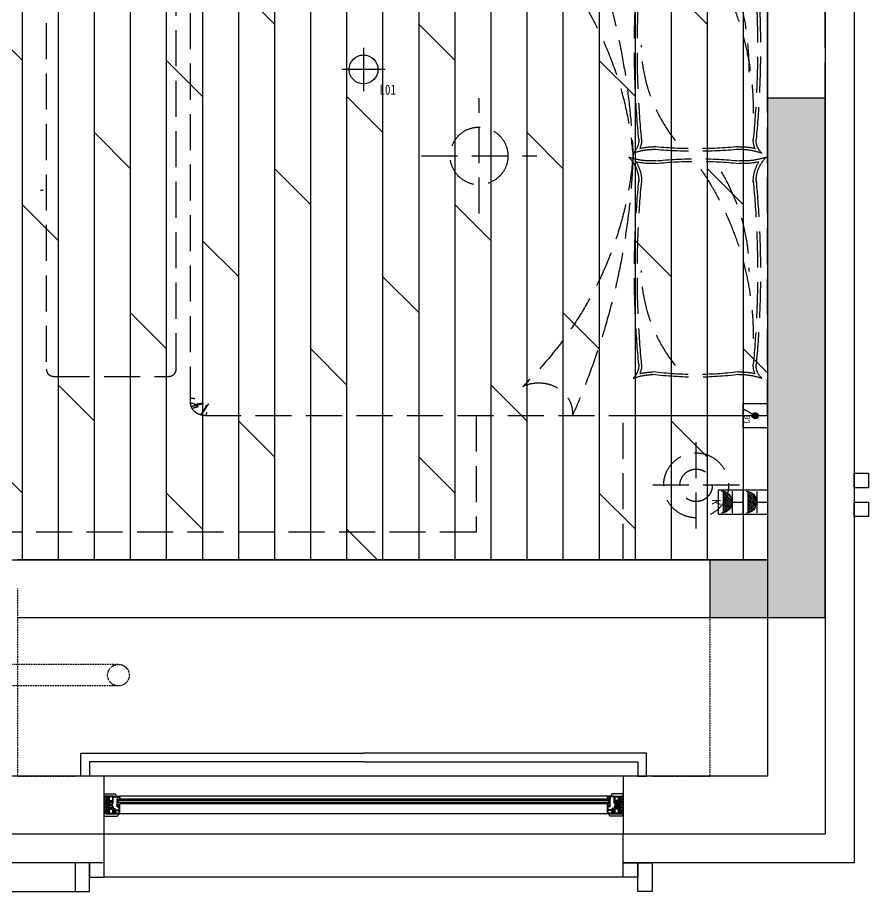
# Model space of a CAD drawing. Header units: millimetres. Extents: x -28014 to 297841, y -81741 to 47579.
# Drawn here: x 97483 to 100433, y -13381 to -10351 of the extents above; entities that cross this region are included whole.
import ezdxf
from ezdxf.enums import TextEntityAlignment as Align

# ---------------------------------------------------------------- set-up
doc = ezdxf.new("R2010")
doc.units = ezdxf.units.MM
doc.header["$MEASUREMENT"] = 0
doc.linetypes.add('__DASH', pattern=[0.35, 0.25, -0.1])
doc.linetypes.add('DASH', pattern=[0.35, 0.25, -0.1])
for name, color, linetype in [('A-楼面-下部', 23, 'Continuous'), ('AR9-剪力墙（柱）填充', 250, 'Continuous'), ('AR9-剪力墙（柱）线', 6, 'Continuous'), ('AR9-墙线', 160, 'Continuous'), ('AR9-建筑幕墙（窗）', 12, 'Continuous'), ('AR9-梁', 1, 'DASH'), ('AR9-阳台栏杆（天花隐）', 12, 'Continuous'), ('EM-强电图标', 14, 'Continuous'), ('FC-地面造型线', 136, 'Continuous'), ('FC-平面高差线', 144, 'Continuous'), ('FF-活动家具', 51, 'Continuous'), ('RC-天花灯具', 2, 'Continuous'), ('RC-天花轮廓线', 30, 'Continuous'), ('装饰', 152, 'Continuous')]:
    doc.layers.add(name, color=color, linetype=linetype)
doc.styles.add('HZ', font='bzxw.shx', dxfattribs={"width": 0.9, "bigfont": 'bzhz.shx'})
doc.styles.add('宋体', font='', dxfattribs={"width": 0.8})
doc.styles.get('宋体').set_extended_font_data('SimSun')

# ---------------------------------------------------------------- blocks, each defined once
blk = doc.blocks.new('jj54')
at = {"layer": 'FF-活动家具', "linetype": '__DASH', "ltscale": 500}
for p, q in [((-247.6, -108.2), (-247.6, -408.2)), ((-97.6, -258.2), (-397.6, -258.2)), ((-1950, -500), (0, -500)), ((0, -2300), (0, -500)), ((-2000, -2255), (-2000, -545)), ((-1991.5, -541.6), (-1999.9, -541.7)), ((-1999.9, -541.7), (-1998.3, -541.7)), ((-1989.9, -541.5), (-1991.5, -541.6)), ((-1986.9, -540.8), (-1989.9, -541.5)), ((-1983.6, -537.6), (-1986.9, -540.8)), ((-1980.9, -537.6), (-1983.6, -537.6)), ((-1975.2, -540.2), (-1980.9, -537.6)), ((-1971, -539.7), (-1975.2, -540.2)), ((-1969.9, -540.9), (-1971, -539.7)), ((-1965.9, -541.5), (-1969.9, -540.9)), ((-1957.5, -542.5), (-1965.9, -541.5)), ((-1955.9, -541.6), (-1957.5, -542.5)), ((-1957.5, -542.5), (-1957.5, -542.5)), ((-1956.5, -539.7), (-1955.9, -541.6)), ((-2075, -564.1), (-2475, -564.1)), ((-2500, -589.1), (-2500, -2139.1)), ((-2050, -2139.1), (-2050, -589.1)), ((-2520, -1518.4), (-2510.4, -1518.4)), ((-2475, -2164.1), (-2075, -2164.1)), ((-1991.5, -2258.4), (-1999.9, -2258.3)), ((-1999.9, -2258.3), (-1998.3, -2258.3)), ((-1989.9, -2258.5), (-1991.5, -2258.4)), ((-1986.9, -2259.2), (-1989.9, -2258.5)), ((-1983.6, -2262.4), (-1986.9, -2259.2)), ((-1980.9, -2262.4), (-1983.6, -2262.4)), ((-1975.2, -2259.8), (-1980.9, -2262.4)), ((-1971, -2260.3), (-1975.2, -2259.8)), ((-1969.9, -2259.1), (-1971, -2260.3)), ((-1965.9, -2258.5), (-1969.9, -2259.1)), ((-1957.5, -2257.5), (-1965.9, -2258.5)), ((-1955.9, -2258.4), (-1957.5, -2257.5)), ((-1957.5, -2257.5), (-1957.5, -2257.5)), ((-1956.5, -2260.3), (-1955.9, -2258.4)), ((-1950, -2300), (0, -2300)), ((-247.6, -2691.8), (-247.6, -2391.8)), ((-97.6, -2541.8), (-397.6, -2541.8))]:
    blk.add_line(p, q, dxfattribs=at)
for points in [[(0, 0), (-500, 0), (-500, -500), (0, -500)], [(0, -2800), (-500, -2800), (-500, -2300), (0, -2300)]]:
    blk.add_lwpolyline(points, close=True, dxfattribs=at)
for points in [[(-1010.4, -2300), (-1010.4, -2703.8), (-2810.4, -2703.8), (-2810.4, -96.2), (-1010.4, -96.2), (-1010.4, -500)], [(-1961, -504.9), (-1960.4, -505.7), (-1959.8, -506.4), (-1959.3, -507.1), (-1958.8, -507.7), (-1958.4, -508.3), (-1958, -508.8), (-1957.7, -509.3), (-1957.5, -509.7), (-1957.3, -510.1), (-1957.1, -510.5), (-1956.9, -510.9), (-1956.7, -511.3), (-1956.5, -511.6), (-1956.2, -512), (-1956, -512.4), (-1955.7, -512.7), (-1955.5, -513.1), (-1955.2, -513.4), (-1955, -513.8), (-1954.7, -514.2), (-1954.4, -514.6), (-1954.2, -515), (-1953.9, -515.4), (-1953.6, -515.8), (-1953.3, -516.2), (-1953, -516.7), (-1952.6, -517.2), (-1952.2, -517.8), (-1951.8, -518.4), (-1951.4, -519), (-1951, -519.7), (-1950.5, -520.4), (-1950.1, -521.1), (-1949.6, -521.8), (-1949.2, -522.4), (-1948.8, -523.1), (-1948.4, -523.6), (-1948, -524.2), (-1947.6, -524.7), (-1947.2, -525.2), (-1946.8, -525.7), (-1946.5, -526.2), (-1946.1, -526.7), (-1945.8, -527.2), (-1945.5, -527.6), (-1945.2, -528.1), (-1944.9, -528.6), (-1944.6, -529), (-1944.3, -529.5), (-1944, -530), (-1943.7, -530.5), (-1943.4, -531), (-1943.1, -531.5), (-1942.8, -532.1), (-1942.5, -532.6), (-1942.2, -533.2), (-1941.9, -533.7), (-1941.6, -534.3), (-1941.3, -534.8), (-1940.9, -535.3), (-1940.5, -535.7), (-1940.2, -536.1), (-1939.8, -536.5), (-1939.4, -536.9), (-1939, -537.2), (-1938.6, -537.6), (-1938.4, -537.9), (-1938.2, -538.2), (-1938, -538.5), (-1938, -538.9), (-1937.9, -539.2), (-1938, -539.4), (-1938.1, -539.7), (-1938.2, -539.8), (-1938.4, -539.8), (-1938.5, -539.7), (-1938.8, -539.4), (-1939, -539.1), (-1939.3, -538.6), (-1939.7, -538), (-1940, -537.4), (-1940.5, -536.9), (-1941, -536.3), (-1941.6, -535.9), (-1942.3, -535.5), (-1943, -535.1), (-1943.8, -534.8), (-1944.7, -534.6), (-1945.5, -534.3), (-1946.3, -534), (-1946.9, -533.6), (-1947.4, -533.1), (-1947.8, -532.6), (-1948.1, -532), (-1948.3, -531.3), (-1948.4, -530.5), (-1948.4, -529.7), (-1948.6, -529), (-1948.8, -528.2), (-1949.1, -527.4), (-1949.5, -526.7), (-1950, -526), (-1950.5, -525.2), (-1951.1, -524.5), (-1951.8, -523.8), (-1952.3, -523.1), (-1952.8, -522.3), (-1953.2, -521.5), (-1953.6, -520.6), (-1953.9, -519.7), (-1954.1, -518.8), (-1954.3, -517.9), (-1954.4, -517), (-1954.5, -516.2), (-1954.7, -515.4), (-1954.9, -514.7), (-1955.1, -514.1), (-1955.3, -513.6), (-1955.5, -513.1), (-1955.7, -512.7), (-1956, -512.4), (-1956.3, -512), (-1956.5, -511.7), (-1956.8, -511.4), (-1957.2, -511.1), (-1957.5, -510.8), (-1957.8, -510.5), (-1958.2, -510.2), (-1958.6, -510), (-1958.9, -509.7), (-1959.2, -509.4), (-1959.6, -509.1), (-1959.9, -508.8), (-1960.2, -508.5), (-1960.5, -508.2), (-1960.7, -507.9), (-1961, -507.6), (-1961.4, -507.3), (-1961.7, -506.9), (-1962.1, -506.6), (-1962.6, -506.2), (-1963.1, -505.8), (-1963.6, -505.4), (-1964.2, -504.9)], [(-1947, -500), (-1946.3, -500.7), (-1945.8, -501.4), (-1945.3, -502), (-1945, -502.6), (-1944.7, -503.1), (-1944.5, -503.6), (-1944.4, -503.9), (-1944.3, -504.3), (-1944.3, -504.6), (-1944.3, -504.9), (-1944.3, -505.2), (-1944.3, -505.5), (-1944.3, -505.9), (-1944.3, -506.2), (-1944.3, -506.6), (-1944.3, -507), (-1944.3, -507.3), (-1944.3, -507.7), (-1944.2, -508.1), (-1944.1, -508.4), (-1944, -508.7), (-1943.9, -509.1), (-1943.7, -509.4), (-1943.6, -509.7), (-1943.4, -509.9), (-1943.2, -510.2), (-1943.1, -510.4), (-1943, -510.6), (-1942.9, -510.7), (-1942.9, -510.8), (-1942.8, -510.8), (-1942.8, -510.9)], [(-1956.5, -539.7), (-1960.7, -539), (-1964.4, -538.4), (-1967.5, -537.8), (-1970.2, -537.3), (-1972.4, -536.8), (-1974.1, -536.4), (-1975.3, -536), (-1976, -535.6), (-1976.4, -535.4), (-1976.8, -535.1), (-1977.3, -534.9), (-1977.8, -534.7), (-1978.2, -534.5), (-1978.7, -534.4), (-1979.2, -534.3), (-1979.7, -534.2), (-1980.2, -534.2), (-1980.7, -534.1), (-1981.2, -534.1), (-1981.8, -534), (-1982.4, -533.9), (-1983, -533.9), (-1983.6, -533.8), (-1984.2, -533.7), (-1985, -533.6), (-1986, -533.4), (-1987.3, -533.3), (-1988.9, -533), (-1990.7, -532.7), (-1992.8, -532.4), (-1995.1, -532), (-1997.7, -531.6)], [(-1994.8, -525), (-1993.2, -525.7), (-1991.7, -526.2), (-1990.4, -526.8), (-1989.1, -527.2), (-1987.9, -527.6), (-1986.8, -527.9), (-1985.8, -528.1), (-1984.9, -528.3), (-1984.1, -528.4), (-1983.3, -528.5), (-1982.6, -528.7), (-1981.9, -528.8), (-1981.2, -529), (-1980.6, -529.1), (-1980, -529.3), (-1979.5, -529.5), (-1978.9, -529.6), (-1978.3, -529.9), (-1977.5, -530.1), (-1976.7, -530.4), (-1975.8, -530.7), (-1974.8, -531), (-1973.7, -531.4), (-1972.5, -531.8)], [(-1985.3, -557.9), (-1986.5, -558.2), (-1987.6, -558.4), (-1988.6, -558.7), (-1989.6, -558.9), (-1990.5, -559), (-1991.3, -559.1), (-1992, -559.2), (-1992.6, -559.2), (-1993.3, -559.2), (-1994, -559.2), (-1994.8, -559.2), (-1995.7, -559.2), (-1996.7, -559.2), (-1997.7, -559.2), (-1998.8, -559.2), (-2000, -559.2)], [(-1000, -1600), (-1000, -1200)], [(-1200, -1400), (-800, -1400)], [(-1985.3, -2242.1), (-1986.5, -2241.8), (-1987.6, -2241.6), (-1988.6, -2241.3), (-1989.6, -2241.1), (-1990.5, -2241), (-1991.3, -2240.9), (-1992, -2240.8), (-1992.6, -2240.8), (-1993.3, -2240.8), (-1994, -2240.8), (-1994.8, -2240.8), (-1995.7, -2240.8), (-1996.7, -2240.8), (-1997.7, -2240.8), (-1998.8, -2240.8), (-2000, -2240.8)], [(-1956.5, -2260.3), (-1960.7, -2261), (-1964.4, -2261.6), (-1967.5, -2262.2), (-1970.2, -2262.7), (-1972.4, -2263.2), (-1974.1, -2263.6), (-1975.3, -2264), (-1976, -2264.4), (-1976.4, -2264.6), (-1976.8, -2264.9), (-1977.3, -2265.1), (-1977.8, -2265.3), (-1978.2, -2265.5), (-1978.7, -2265.6), (-1979.2, -2265.7), (-1979.7, -2265.8), (-1980.2, -2265.8), (-1980.7, -2265.9), (-1981.2, -2265.9), (-1981.8, -2266), (-1982.4, -2266.1), (-1983, -2266.1), (-1983.6, -2266.2), (-1984.2, -2266.3), (-1985, -2266.4), (-1986, -2266.6), (-1987.3, -2266.7), (-1988.9, -2267), (-1990.7, -2267.3), (-1992.8, -2267.6), (-1995.1, -2268), (-1997.7, -2268.4)], [(-1994.8, -2275), (-1993.2, -2274.3), (-1991.7, -2273.8), (-1990.4, -2273.2), (-1989.1, -2272.8), (-1987.9, -2272.4), (-1986.8, -2272.1), (-1985.8, -2271.9), (-1984.9, -2271.7), (-1984.1, -2271.6), (-1983.3, -2271.5), (-1982.6, -2271.3), (-1981.9, -2271.2), (-1981.2, -2271), (-1980.6, -2270.9), (-1980, -2270.7), (-1979.5, -2270.5), (-1978.9, -2270.4), (-1978.3, -2270.1), (-1977.5, -2269.9), (-1976.7, -2269.6), (-1975.8, -2269.3), (-1974.8, -2269), (-1973.7, -2268.6), (-1972.5, -2268.2)], [(-1961, -2295.1), (-1960.4, -2294.3), (-1959.8, -2293.6), (-1959.3, -2292.9), (-1958.8, -2292.3), (-1958.4, -2291.7), (-1958, -2291.2), (-1957.7, -2290.7), (-1957.5, -2290.3), (-1957.3, -2289.9), (-1957.1, -2289.5), (-1956.9, -2289.1), (-1956.7, -2288.7), (-1956.5, -2288.4), (-1956.2, -2288), (-1956, -2287.6), (-1955.7, -2287.3), (-1955.5, -2286.9), (-1955.2, -2286.6), (-1955, -2286.2), (-1954.7, -2285.8), (-1954.4, -2285.4), (-1954.2, -2285), (-1953.9, -2284.6), (-1953.6, -2284.2), (-1953.3, -2283.8), (-1953, -2283.3), (-1952.6, -2282.8), (-1952.2, -2282.2), (-1951.8, -2281.6), (-1951.4, -2281), (-1951, -2280.3), (-1950.5, -2279.6), (-1950.1, -2278.9), (-1949.6, -2278.2), (-1949.2, -2277.6), (-1948.8, -2276.9), (-1948.4, -2276.4), (-1948, -2275.8), (-1947.6, -2275.3), (-1947.2, -2274.8), (-1946.8, -2274.3), (-1946.5, -2273.8), (-1946.1, -2273.3), (-1945.8, -2272.8), (-1945.5, -2272.4), (-1945.2, -2271.9), (-1944.9, -2271.4), (-1944.6, -2271), (-1944.3, -2270.5), (-1944, -2270), (-1943.7, -2269.5), (-1943.4, -2269), (-1943.1, -2268.5), (-1942.8, -2267.9), (-1942.5, -2267.4), (-1942.2, -2266.8), (-1941.9, -2266.3), (-1941.6, -2265.7), (-1941.3, -2265.2), (-1940.9, -2264.7), (-1940.5, -2264.3), (-1940.2, -2263.9), (-1939.8, -2263.5), (-1939.4, -2263.1), (-1939, -2262.8), (-1938.6, -2262.4), (-1938.4, -2262.1), (-1938.2, -2261.8), (-1938, -2261.5), (-1938, -2261.1), (-1937.9, -2260.8), (-1938, -2260.6), (-1938.1, -2260.3), (-1938.2, -2260.2), (-1938.4, -2260.2), (-1938.5, -2260.3), (-1938.8, -2260.6), (-1939, -2260.9), (-1939.3, -2261.4), (-1939.7, -2262), (-1940, -2262.6), (-1940.5, -2263.1), (-1941, -2263.7), (-1941.6, -2264.1), (-1942.3, -2264.5), (-1943, -2264.9), (-1943.8, -2265.2), (-1944.7, -2265.4), (-1945.5, -2265.7), (-1946.3, -2266), (-1946.9, -2266.4), (-1947.4, -2266.9), (-1947.8, -2267.4), (-1948.1, -2268), (-1948.3, -2268.7), (-1948.4, -2269.5), (-1948.4, -2270.3), (-1948.6, -2271), (-1948.8, -2271.8), (-1949.1, -2272.6), (-1949.5, -2273.3), (-1950, -2274), (-1950.5, -2274.8), (-1951.1, -2275.5), (-1951.8, -2276.2), (-1952.3, -2276.9), (-1952.8, -2277.7), (-1953.2, -2278.5), (-1953.6, -2279.4), (-1953.9, -2280.3), (-1954.1, -2281.2), (-1954.3, -2282.1), (-1954.4, -2283), (-1954.5, -2283.8), (-1954.7, -2284.6), (-1954.9, -2285.3), (-1955.1, -2285.9), (-1955.3, -2286.4), (-1955.5, -2286.9), (-1955.7, -2287.3), (-1956, -2287.6), (-1956.3, -2288), (-1956.5, -2288.3), (-1956.8, -2288.6), (-1957.2, -2288.9), (-1957.5, -2289.2), (-1957.8, -2289.5), (-1958.2, -2289.8), (-1958.6, -2290), (-1958.9, -2290.3), (-1959.2, -2290.6), (-1959.6, -2290.9), (-1959.9, -2291.2), (-1960.2, -2291.5), (-1960.5, -2291.8), (-1960.7, -2292.1), (-1961, -2292.4), (-1961.4, -2292.7), (-1961.7, -2293.1), (-1962.1, -2293.4), (-1962.6, -2293.8), (-1963.1, -2294.2), (-1963.6, -2294.6), (-1964.2, -2295.1)], [(-1947, -2300), (-1946.3, -2299.3), (-1945.8, -2298.6), (-1945.3, -2298), (-1945, -2297.4), (-1944.7, -2296.9), (-1944.5, -2296.4), (-1944.4, -2296.1), (-1944.3, -2295.7), (-1944.3, -2295.4), (-1944.3, -2295.1), (-1944.3, -2294.8), (-1944.3, -2294.5), (-1944.3, -2294.1), (-1944.3, -2293.8), (-1944.3, -2293.4), (-1944.3, -2293), (-1944.3, -2292.7), (-1944.3, -2292.3), (-1944.2, -2291.9), (-1944.1, -2291.6), (-1944, -2291.3), (-1943.9, -2290.9), (-1943.7, -2290.6), (-1943.6, -2290.3), (-1943.4, -2290.1), (-1943.2, -2289.8), (-1943.1, -2289.6), (-1943, -2289.4), (-1942.9, -2289.3), (-1942.9, -2289.2), (-1942.8, -2289.2), (-1942.8, -2289.1)]]:
    blk.add_lwpolyline(points, dxfattribs=at)
for centre, radius in [((-247.6, -258.2), 112.5), ((-247.6, -258.2), 56.2), ((-1000, -1400), 100), ((-247.6, -2541.8), 112.5), ((-247.6, -2541.8), 56.2)]:
    blk.add_circle(centre, radius, dxfattribs=at)
for centre, start, end in [((-2475, -589.1), 90, 180), ((-2075, -589.1), 0, 90), ((-2475, -2139.1), 180, 270), ((-2075, -2139.1), 270, 0)]:
    blk.add_arc(centre, 25, start, end, dxfattribs=at)
at = {"layer": 'FF-活动家具', "linetype": '__DASH', "ltscale": 500, "extrusion": (0, 0, -1)}
for centre, major_axis, start_param, end_param in [((-1950, -545), (-50, 0), 0, 1.570796), ((-790.6, -509.4), (-114.7, 0), 3.05043, 5.534538), ((-3407.1, -1486), (2942.3, 0), -0.381534, -0.027787), ((-1918.4, -1492.5), (-1455.4, 0), 2.37052, 3.074593), ((-402.2, -434.2), (-225.2, 0), 4.65173, 5.06992), ((-583.8, -706.2), (-137.5, 0), 2.415817, 3.168692), ((-243, -1654.4), (-1140.4, 0), 1.442829, 1.698764), ((-243, -1654.4), (-1130.4, 0), 1.442829, 1.698764), ((-83.8, -434.2), (225.2, 0), 1.213266, 1.631455), ((97.9, -706.2), (137.5, 0), 3.114493, 3.867368), ((-402.2, -434.2), (235.1, 0), 1.510137, 1.801706), ((-583.8, -706.2), (-147.4, 0), 2.620589, 3.168692), ((-1297.4, -1248.8), (1247.9, 0), -0.546369, 0.002609), ((-83.8, -434.2), (-235.1, 0), 4.48148, 4.773048), ((97.9, -706.2), (-147.4, 0), -0.0271, 0.521004), ((-1324, -1107.8), (-1259.4, 0), 2.749189, 3.143145), ((3688.1, -1024.5), (4149.5, 0), 3.056379, 3.226949), ((3688.1, -1024.5), (-4139.5, 0), -0.085213, 0.085356), ((-4174.1, -1024.5), (4139.5, 0), -0.085356, 0.085213), ((-4174.1, -1024.5), (4149.5, 0), -0.085356, 0.085213), ((193.8, -1016.2), (630.3, 0), 2.52133, 3.141593), ((-522.1, -1344.5), (75.8, 0), -0.031437, 0.73549), ((-522.1, -1344.5), (-85.7, 0), 3.110155, 3.533047), ((36.1, -1344.5), (85.7, 0), 2.750138, 3.17303), ((36.1, -1344.5), (-75.8, 0), -0.73549, 0.031437), ((-3407.1, -1314), (2942.3, 0), 0.027787, 0.381534), ((-392.3, -1549.4), (-191.6, 0), 1.176313, 1.542737), ((-392.3, -1549.4), (201.5, 0), 4.458416, 4.68433), ((-248.4, -63.7), (1466.9, 0), 1.468847, 1.672745), ((-248.4, -63.7), (-1456.9, 0), 4.61044, 4.814338), ((-93.7, -1549.4), (201.5, 0), 4.68433, 4.966362), ((-93.7, -1549.4), (-191.6, 0), 1.542737, 1.96528), ((-1930.5, -1306.8), (1467.5, 0), 0.066959, 0.741402), ((-402.2, -1214.8), (-225.2, 0), 4.65173, 5.06992), ((-583.8, -1486.8), (-137.5, 0), 2.415817, 3.168692), ((-402.2, -1214.8), (235.1, 0), 1.510137, 1.801706), ((-583.8, -1486.8), (147.4, 0), -0.521004, 0.0271), ((-243, -2553.6), (-1271.2, 0), 1.456058, 1.685535), ((-243, -2553.6), (1261.2, 0), 4.597651, 4.827127), ((-83.8, -1214.8), (-235.1, 0), 4.48148, 4.773048), ((-83.8, -1214.8), (225.2, 0), 1.213266, 1.631455), ((97.9, -1486.8), (-147.4, 0), -0.0271, 0.521004), ((97.9, -1486.8), (137.5, 0), 3.114493, 3.867368), ((-1297.4, -2029.5), (1247.9, 0), -0.546369, 0.002609), ((-878.9, -1799.8), (814.4, 0), -0.489742, 0.000614), ((3688.1, -1805.2), (4149.5, 0), 3.056379, 3.226949), ((3688.1, -1805.2), (4139.5, 0), 3.056379, 3.226949), ((-4174.1, -1805.2), (4139.5, 0), -0.085356, 0.085213), ((-4174.1, -1805.2), (4149.5, 0), -0.085356, 0.085213), ((193.8, -1796.9), (-630.3, 0), -0.620262, 0), ((-522.1, -2125.2), (75.8, 0), -0.031437, 0.73549), ((-522.1, -2125.2), (85.7, 0), -0.031437, 0.391455), ((-392.3, -2330.1), (201.5, 0), 4.458416, 4.68433), ((-248.4, -1183.3), (1082.9, 0), 1.433769, 1.707824), ((-93.7, -2330.1), (-201.5, 0), 1.542737, 1.824769), ((36.1, -2125.2), (85.7, 0), 2.750138, 3.17303), ((36.1, -2125.2), (-75.8, 0), -0.73549, 0.031437), ((-793.2, -2292), (117.2, 0), 4.225297, 6.358902), ((-392.3, -2330.1), (191.6, 0), 4.317905, 4.68433), ((-248.4, -1183.3), (-1092.9, 0), 4.575362, 4.849416), ((-93.7, -2330.1), (191.6, 0), 4.68433, 5.106873), ((-1950, -2255), (-50, 0), 4.712389, 6.283185)]:
    blk.add_ellipse(centre, major_axis=major_axis, ratio=0.9, start_param=start_param, end_param=end_param, dxfattribs=at)
blk = doc.blocks.new('*U165')
at = {"layer": 'AR9-建筑幕墙（窗）'}
h = blk.add_hatch(dxfattribs=at)
h.set_pattern_fill('HONEY', color=250, scale=2.333308)
h.set_pattern_definition([(2e-09, (-50793.7736, 158863.649), (5.55618969, 3.20786685), [3.70412646, -7.40825292]), (120, (-50793.7736, 158863.649), (-5.55618903, 3.207867997), [3.70412646, -7.40825292]), (60, (-50793.7736, 158863.649), (6.64e-07, 6.415734844), [-7.40825292, 3.70412646])])
h.paths.add_polyline_path([(-28.1, 330.1), (33.1, 330.1), (33.1, 345.7), (-28.1, 345.7)])
h = blk.add_hatch(dxfattribs=at)
h.set_pattern_fill('HONEY', color=250, scale=2.333308)
h.set_pattern_definition([(2e-09, (-50793.7736, 157409.3308), (5.55618969, 3.20786685), [3.70412646, -7.40825292]), (120, (-50793.7736, 157409.3308), (-5.55618903, 3.207867997), [3.70412646, -7.40825292]), (60, (-50793.7736, 157409.3308), (6.64e-07, 6.415734844), [-7.40825292, 3.70412646])])
h.paths.add_polyline_path([(-28.1, -1438.8), (33.1, -1438.8), (33.1, -1454.3), (-28.1, -1454.3)])
for p, q in [((-35.8, 345.7), (-35.8, 306.8)), ((40.8, 345.7), (-35.8, 345.7)), ((-28.1, 330.1), (-28.1, 345.7)), ((-28.1, 330.1), (-28.1, 345.7)), ((-28.1, 325.4), (-28.1, 345.7)), ((33.1, 301.2), (33.1, 345.7)), ((33.1, 301.2), (33.1, 345.7)), ((33.1, 296.5), (33.1, 345.7)), ((33.1, 337.9), (33.1, 290.5)), ((40.8, 345.7), (40.8, 298.9)), ((-28.1, 313.8), (-28.1, 330.1)), ((-28.1, 313.8), (-28.1, 300.6)), ((-28.1, 300.6), (-28.1, 290.5)), ((-28.1, -1399.1), (-28.1, 290.5)), ((-21.8, 290.5), (-28.1, 290.5)), ((-21.8, 290.5), (-17.9, 290.5)), ((-17.9, -1399.1), (-17.9, 290.5)), ((-1.6, -1399.1), (-1.6, 290.5)), ((2.3, 290.5), (-1.6, 290.5)), ((33.1, 290.5), (2.3, 290.5)), ((33.1, -1399.1), (33.1, 290.5)), ((-35.8, -1454.3), (-35.8, -1415.4)), ((-21.8, -1399.1), (-28.1, -1399.1)), ((-28.1, -1409.2), (-28.1, -1399.1)), ((-28.1, -1422.4), (-28.1, -1409.2)), ((-28.1, -1422.4), (-28.1, -1438.8)), ((-21.8, -1399.1), (-17.9, -1399.1)), ((2.3, -1399.1), (-1.6, -1399.1)), ((33.1, -1399.1), (2.3, -1399.1)), ((33.1, -1446.5), (33.1, -1399.1)), ((33.1, -1405.1), (33.1, -1454.3)), ((33.1, -1409.9), (33.1, -1454.3)), ((33.1, -1409.9), (33.1, -1454.3)), ((40.8, -1454.3), (40.8, -1407.5)), ((40.8, -1454.3), (-35.8, -1454.3)), ((-28.1, -1434), (-28.1, -1454.3)), ((-28.1, -1438.8), (-28.1, -1454.3)), ((-28.1, -1438.8), (-28.1, -1454.3))]:
    blk.add_line(p, q, dxfattribs=at)
at = {"layer": 'AR9-建筑幕墙（窗）', "color": 8}
for p, q in [((-12.5, 330.1), (-12.5, 337.9)), ((-12.5, 337.9), (-5.5, 337.9)), ((-10.2, 330.1), (-10.2, 335.6)), ((-5.5, 335.6), (-10.2, 335.6)), ((-5.5, 337.9), (-5.5, 335.6)), ((33.1, 337.9), (26.1, 337.9)), ((26.1, 337.9), (26.1, 335.6)), ((26.1, 335.6), (30.7, 335.6)), ((30.7, 335.6), (30.7, 330.1)), ((-28.1, 330.1), (-12.5, 330.1)), ((-25.7, 316.1), (-25.7, 327.8)), ((-25.7, 327.8), (-12.5, 327.8)), ((-25.7, 316.1), (-12.5, 316.1)), ((-25.7, 313.8), (-25.7, 300.6)), ((-3.9, 313.8), (-25.7, 313.8)), ((-12.5, 327.8), (-12.5, 316.1)), ((-10.2, 330.1), (30.7, 330.1)), ((-10.2, 327.8), (-6.3, 327.8)), ((-10.2, 327.8), (-10.2, 316.1)), ((-10.2, 316.1), (-6.3, 316.1)), ((-6.3, 327.8), (-6.3, 327)), ((-6.3, 327), (-3.9, 327)), ((-6.3, 316.1), (-6.3, 316.9)), ((-6.3, 316.9), (-3.9, 316.9)), ((-3.9, 327), (-3.9, 330.1)), ((-3.9, 316.9), (-3.9, 313.8)), ((1.1, 324.7), (1.1, 319.2)), ((3.4, 324.7), (3.4, 319.2)), ((8.5, 327), (8.5, 330.1)), ((10.8, 327), (8.5, 327)), ((10.8, 316.9), (8.5, 316.9)), ((8.5, 316.9), (8.5, 313.8)), ((8.5, 313.8), (10.8, 313.8)), ((10.8, 327.8), (14.7, 327.8)), ((10.8, 327.8), (10.8, 327)), ((10.8, 316.1), (10.8, 316.9)), ((10.8, 316.1), (14.7, 316.1)), ((10.8, 313.8), (14.7, 313.8)), ((14.7, 327.8), (14.7, 316.1)), ((14.7, 313.8), (14.7, 307.6)), ((19.4, 307.6), (14.7, 307.6)), ((17.1, 327.8), (30.7, 327.8)), ((17.1, 327.8), (17.1, 316.1)), ((17.1, 316.1), (30.7, 316.1)), ((17.1, 313.8), (30.7, 313.8)), ((17.1, 309.9), (17.1, 313.8)), ((17.1, 313.8), (17.1, 309.9)), ((19.4, 309.9), (17.1, 309.9)), ((19.4, 309.9), (17.1, 309.9)), ((19.4, 309.9), (19.4, 307.6)), ((19.4, 309.9), (19.4, 292.8)), ((21.7, 313.8), (21.7, 292.8)), ((26.1, 313.8), (26.1, 305.2)), ((26.1, 305.2), (30.7, 305.2)), ((28.4, 309.9), (30.7, 309.9)), ((28.4, 309.9), (28.4, 307.6)), ((28.4, 307.6), (33.1, 307.6)), ((30.7, 327.8), (30.7, 316.1)), ((30.7, 313.8), (30.7, 309.9)), ((30.7, 305.2), (30.7, 292.8)), ((-25.7, 300.6), (-21.8, 300.6)), ((-25.7, 298.2), (-25.7, 292.8)), ((-25.7, 298.2), (-21.8, 298.2)), ((-21.8, 292.8), (-25.7, 292.8)), ((-25.7, 292.8), (-21.8, 292.8)), ((-21.8, 300.6), (-21.8, 298.2)), ((-21.8, 300.6), (-17.9, 300.6)), ((-21.8, 292.8), (-21.8, 290.5)), ((-17.9, 300.6), (-17.9, 290.5)), ((-13.3, 300.6), (-17.9, 300.6)), ((-13.3, -1409.2), (-13.3, 300.6)), ((-6.3, 300.6), (-13.3, 300.6)), ((-6.3, 295.9), (-13.3, 300.6)), ((-6.3, 300.6), (-13.3, 295.9)), ((-6.3, 295.9), (-13.3, 295.9)), ((-6.3, -1409.2), (-6.3, 300.6)), ((-1.6, 300.6), (-6.3, 300.6)), ((-1.6, 300.6), (-1.6, 290.5)), ((2.3, 300.6), (-1.6, 300.6)), ((8.5, 300.6), (2.3, 300.6)), ((2.3, 300.6), (2.3, 298.2)), ((6.2, 298.2), (2.3, 298.2)), ((6.2, 292.8), (2.3, 292.8)), ((2.3, 292.8), (2.3, 290.5)), ((6.2, 298.2), (6.2, 292.8)), ((8.5, 300.6), (8.5, 292.8)), ((19.4, 292.8), (8.5, 292.8)), ((30.7, 292.8), (21.7, 292.8)), ((-21.8, -1401.4), (-25.7, -1401.4)), ((-25.7, -1401.4), (-21.8, -1401.4)), ((-25.7, -1406.9), (-25.7, -1401.4)), ((-25.7, -1406.9), (-21.8, -1406.9)), ((-25.7, -1422.4), (-25.7, -1409.2)), ((-25.7, -1409.2), (-21.8, -1409.2)), ((-3.9, -1422.4), (-25.7, -1422.4)), ((-21.8, -1401.4), (-21.8, -1399.1)), ((-21.8, -1409.2), (-21.8, -1406.9)), ((-21.8, -1409.2), (-17.9, -1409.2)), ((-17.9, -1409.2), (-17.9, -1399.1)), ((-13.3, -1409.2), (-17.9, -1409.2)), ((-6.3, -1404.5), (-13.3, -1404.5)), ((-6.3, -1404.5), (-13.3, -1409.2)), ((-6.3, -1409.2), (-13.3, -1404.5)), ((-6.3, -1409.2), (-13.3, -1409.2)), ((-1.6, -1409.2), (-6.3, -1409.2)), ((-3.9, -1425.5), (-3.9, -1422.4)), ((-1.6, -1409.2), (-1.6, -1399.1)), ((2.3, -1409.2), (-1.6, -1409.2)), ((2.3, -1401.4), (2.3, -1399.1)), ((6.2, -1401.4), (2.3, -1401.4)), ((6.2, -1406.9), (2.3, -1406.9)), ((2.3, -1409.2), (2.3, -1406.9)), ((8.5, -1409.2), (2.3, -1409.2)), ((6.2, -1406.9), (6.2, -1401.4)), ((19.4, -1401.4), (8.5, -1401.4)), ((8.5, -1409.2), (8.5, -1401.4)), ((8.5, -1425.5), (8.5, -1422.4)), ((8.5, -1422.4), (10.8, -1422.4)), ((10.8, -1422.4), (14.7, -1422.4)), ((14.7, -1422.4), (14.7, -1416.2)), ((19.4, -1416.2), (14.7, -1416.2)), ((19.4, -1418.5), (17.1, -1418.5)), ((17.1, -1418.5), (17.1, -1422.4)), ((17.1, -1422.4), (17.1, -1418.5)), ((19.4, -1418.5), (17.1, -1418.5)), ((17.1, -1422.4), (30.7, -1422.4)), ((19.4, -1418.5), (19.4, -1401.4)), ((19.4, -1418.5), (19.4, -1416.2)), ((30.7, -1401.4), (21.7, -1401.4)), ((21.7, -1422.4), (21.7, -1401.4)), ((26.1, -1413.9), (30.7, -1413.9)), ((26.1, -1422.4), (26.1, -1413.9)), ((28.4, -1416.2), (33.1, -1416.2)), ((28.4, -1418.5), (28.4, -1416.2)), ((28.4, -1418.5), (30.7, -1418.5)), ((30.7, -1413.9), (30.7, -1401.4)), ((30.7, -1422.4), (30.7, -1418.5)), ((-28.1, -1438.8), (-12.5, -1438.8)), ((-25.7, -1424.8), (-25.7, -1436.4)), ((-25.7, -1424.8), (-12.5, -1424.8)), ((-25.7, -1436.4), (-12.5, -1436.4)), ((-12.5, -1436.4), (-12.5, -1424.8)), ((-12.5, -1438.8), (-12.5, -1446.5)), ((-12.5, -1446.5), (-5.5, -1446.5)), ((-10.2, -1424.8), (-6.3, -1424.8)), ((-10.2, -1436.4), (-10.2, -1424.8)), ((-10.2, -1436.4), (-6.3, -1436.4)), ((-10.2, -1438.8), (-10.2, -1444.2)), ((-10.2, -1438.8), (30.7, -1438.8)), ((-5.5, -1444.2), (-10.2, -1444.2)), ((-6.3, -1424.8), (-6.3, -1425.5)), ((-6.3, -1425.5), (-3.9, -1425.5)), ((-6.3, -1436.4), (-6.3, -1435.7)), ((-6.3, -1435.7), (-3.9, -1435.7)), ((-5.5, -1446.5), (-5.5, -1444.2)), ((-3.9, -1435.7), (-3.9, -1438.8)), ((1.1, -1433.3), (1.1, -1427.9)), ((3.4, -1433.3), (3.4, -1427.9)), ((10.8, -1425.5), (8.5, -1425.5)), ((10.8, -1435.7), (8.5, -1435.7)), ((8.5, -1435.7), (8.5, -1438.8)), ((10.8, -1424.8), (14.7, -1424.8)), ((10.8, -1424.8), (10.8, -1425.5)), ((10.8, -1436.4), (10.8, -1435.7)), ((10.8, -1436.4), (14.7, -1436.4)), ((14.7, -1436.4), (14.7, -1424.8)), ((17.1, -1424.8), (30.7, -1424.8)), ((17.1, -1436.4), (17.1, -1424.8)), ((17.1, -1436.4), (30.7, -1436.4)), ((26.1, -1446.5), (26.1, -1444.2)), ((26.1, -1444.2), (30.7, -1444.2)), ((33.1, -1446.5), (26.1, -1446.5)), ((30.7, -1436.4), (30.7, -1424.8)), ((30.7, -1444.2), (30.7, -1438.8))]:
    blk.add_line(p, q, dxfattribs=at)
for points in [[(1.1, 324.7), (-7.8, 324.7), (-7.8, 319.2), (1.1, 319.2)], [(10.8, 327), (-6.3, 327)], [(-6.3, 316.9), (10.8, 316.9)], [(3.4, 319.2), (12.4, 319.2), (12.4, 324.7), (3.4, 324.7)], [(14.7, 316.9), (14.7, 316.9), (14.7, 327)], [(1.1, -1433.3), (-7.8, -1433.3), (-7.8, -1427.9), (1.1, -1427.9)], [(-6.3, -1425.5), (10.8, -1425.5)], [(10.8, -1435.7), (-6.3, -1435.7)], [(3.4, -1427.9), (12.4, -1427.9), (12.4, -1433.3), (3.4, -1433.3)], [(14.7, -1425.5), (14.7, -1425.5), (14.7, -1435.7)]]:
    blk.add_lwpolyline(points, dxfattribs=at)
at = {"layer": 'AR9-建筑幕墙（窗）'}
for centre, start, end in [((-26.2, 319), 231.816, 263.2576), ((31.2, 311.1), 276.7424, 308.184), ((-26.2, -1427.6), 96.7424, 128.184), ((31.2, -1419.7), 51.816, 83.2576)]:
    blk.add_arc(centre, 15.5, start, end, dxfattribs=at)
blk = doc.blocks.new('筒灯')
for p, q in [((765296.6, -18420.1), (765296.6, -18270.3)), ((765221.7, -18345.2), (765371.5, -18345.2))]:
    blk.add_line(p, q)
blk.add_circle((765296.6, -18345.2), 49.9)
blk = doc.blocks.new('*U446')
blk.add_blockref('筒灯', (9582.4, 554.7))
at = {"insert": (774824, -17738.1), "char_height": 35, "attachment_point": 1, "rotation": 180, "style": '宋体'}
blk.add_mtext_dynamic_manual_height_columns('L01', width=116.714, gutter_width=1, heights=[0], dxfattribs=at)
blk = doc.blocks.new('五孔插座')
at = {"linetype": 'ByBlock'}
for p, q in [((702044.2, -7681.4), (702193.9, -7681.4)), ((702047.5, -7693.4), (702092.7, -7738.6)), ((702048.1, -7681.4), (702109.4, -7742.7)), ((702060.7, -7681.4), (702122.6, -7743.2)), ((702073.4, -7681.4), (702133.8, -7741.8)), ((702086, -7681.4), (702143.8, -7739.1)), ((702098.6, -7681.4), (702152.7, -7735.4)), ((702111.2, -7681.4), (702160.7, -7730.9)), ((702123.9, -7681.4), (702168, -7725.5)), ((702136.5, -7681.4), (702174.5, -7719.3)), ((702149.1, -7681.4), (702180.2, -7712.5)), ((702161.8, -7681.4), (702185.2, -7704.8)), ((702174.4, -7681.4), (702189.4, -7696.4)), ((702187, -7681.4), (702192.6, -7687)), ((702044.2, -7743.3), (702193.9, -7743.3)), ((702119, -7743.3), (702119, -7818.3))]:
    blk.add_line(p, q, dxfattribs=at)
blk.add_arc((702119, -7667.1), 76.2, 180.89166, 359.10834, dxfattribs=at)
blk = doc.blocks.new('*U78')
blk.add_lwpolyline([(701741.3, -9390.9), (701826.3, -9390.9), (701826.3, -9305.9), (701741.3, -9305.9)], close=True)
at = {"xscale": 0.496079054735609, "yscale": 0.496079054735609, "zscale": 0.496079054735609}
blk.add_blockref('五孔插座', (353477.3, -5512.4), dxfattribs=at)
blk = doc.blocks.new('空调插座')
at = {"linetype": 'ByBlock'}
for p, q in [((703639.7, -7681.4), (703789.3, -7681.4)), ((703643, -7693.4), (703688.2, -7738.6)), ((703643.6, -7681.4), (703704.9, -7742.7)), ((703656.2, -7681.4), (703718, -7743.2)), ((703668.8, -7681.4), (703729.3, -7741.8)), ((703681.5, -7681.4), (703739.2, -7739.1)), ((703694.1, -7681.4), (703748.1, -7735.4)), ((703706.7, -7681.4), (703756.2, -7730.9)), ((703719.3, -7681.4), (703763.4, -7725.5)), ((703732, -7681.4), (703769.9, -7719.3)), ((703744.6, -7681.4), (703775.7, -7712.5)), ((703757.2, -7681.4), (703780.7, -7704.8)), ((703769.8, -7681.4), (703784.8, -7696.4)), ((703782.5, -7681.4), (703788, -7687)), ((703639.7, -7743.3), (703789.3, -7743.3)), ((703714.5, -7743.3), (703714.5, -7818.3))]:
    blk.add_line(p, q, dxfattribs=at)
blk.add_arc((703714.5, -7667.1), 76.2, 180.89166, 359.10834, dxfattribs=at)
at = {"linetype": 'ByBlock', "style": '宋体'}
blk.add_text('K', height=60, dxfattribs=at).set_placement((703694.8, -7665.6))
blk = doc.blocks.new('*U138')
blk.add_lwpolyline([(701741.3, -9390.9), (701826.3, -9390.9), (701826.3, -9305.9), (701741.3, -9305.9)], close=True)
at = {"xscale": 0.5067851083448388, "yscale": 0.5067851083448388, "zscale": 0.5067851083448388}
blk.add_blockref('空调插座', (345151.8, -5428.7), dxfattribs=at)
blk = doc.blocks.new('报警')
at = {"linetype": 'Continuous'}
h = blk.add_hatch(color=0, dxfattribs=at)
edge = h.paths.add_edge_path()
edge.add_ellipse((132721, 49969), major_axis=(-33.7, 9.3), ratio=1, start_angle=0, end_angle=360, ccw=False)
at = {"color": 0}
for p, q in [((132652, 50096), (132696, 50120)), ((132705, 50000), (132652, 50096))]:
    blk.add_line(p, q, dxfattribs=at)
at = {"color": 0, "linetype": 'Continuous', "extrusion": (0, 0, -1)}
blk.add_ellipse((132721, 49969), major_axis=(-33.7, 9.3), ratio=1, start_param=1.584617331103228, end_param=7.867802638282814, dxfattribs=at)
at = {"color": 0, "style": 'HZ', "width": 0.9}
blk.add_text('BJ', height=62.8, dxfattribs=at).set_placement((132763, 50062), align=Align.MIDDLE)
blk = doc.blocks.new('*U179')
at = {"elevation": 0}
blk.add_lwpolyline([(133190.8, 53112), (133275.8, 53112), (133275.8, 53197), (133190.8, 53197)], close=True, dxfattribs=at)
blk.add_point((133233.3, 53152))
at = {"xscale": 0.2999999999999999, "yscale": 0.2999999999999999, "zscale": 0.2999999999999999, "rotation": 0.507089957937281}
blk.add_blockref('报警', (93551.1, 37812.1), dxfattribs=at)
blk = doc.blocks.new('rara')
at = {"layer": 'AR9-梁', "ltscale": 500}
for p, q in [((16650, -6600), (16650, -3900)), ((16450, -6600), (16450, -4600)), ((13850, -8200), (16250, -8200)), ((13850, -8400), (16250, -8400))]:
    blk.add_line(p, q, dxfattribs=at)

msp = doc.modelspace()

# ---------------------------------------------------------------- hatches: boundary and pattern name
at = {"layer": 'AR9-剪力墙（柱）填充'}
msp.add_hatch(color=256, dxfattribs=at).paths.add_polyline_path([(99883.222, -12430.639), (100283.222, -12430.639), (100283.222, -10630.639), (100083.222, -10630.639), (100083.222, -12230.639), (99883.222, -12230.639)])
at = {"layer": 'FC-地面造型线'}
h = msp.add_hatch(dxfattribs=at)
h.set_pattern_fill('DOLMIT', color=250, scale=500, angle=90)
h.paths.add_polyline_path([(93933.221, -11430.639), (93983.221, -11430.639), (93983.221, -11380.639), (94043.221, -11380.639), (94043.221, -11390.639), (94083.221, -11390.639), (94083.221, -11430.639), (94163.221, -11430.639), (94163.274, -11630.639), (95683.221, -11630.639), (95683.221, -11930.639), (96583.221, -11930.639), (96583.221, -11630.639), (97083.221, -11630.639), (97083.221, -8630.639), (97333.221, -8630.639), (97333.221, -8830.639), (97283.221, -8830.639), (97283.221, -12230.639), (100083.222, -12230.639), (100083.222, -8830.639), (98233.221, -8830.639), (98233.221, -8630.639), (98283.221, -8630.639), (98283.221, -8530.639), (98393.221, -8530.639), (98393.221, -7755.639), (98283.221, -7757.639), (98283.221, -7130.639), (97283.221, -7130.639), (97283.221, -7730.639), (97183.221, -7730.639), (97183.221, -7130.639), (96783.221, -7130.639), (96783.221, -7030.639), (98533.22, -7004.835), (98533.221, -4230.639), (95833.221, -4230.639), (95833.221, -7030.639), (95883.221, -7030.639), (95883.221, -7130.639), (94996.221, -7130.639), (94996.221, -7070.639), (95008.221, -7070.639), (95008.221, -7020.639), (94258.221, -7020.639), (94258.221, -7070.639), (94270.221, -7070.639), (94270.221, -7130.639), (94163.221, -7130.639), (94163.221, -10330.639), (93933.221, -10330.639)])

# ---------------------------------------------------------------- linework, layer by layer
at = {"layer": 'A-楼面-下部'}
msp.add_lwpolyline([(97283.221, -12230.639), (100083.221, -12230.639)], dxfattribs=at)
at = {"layer": 'AR9-剪力墙（柱）线'}
for p, q in [((100283.222, -10630.639), (100083.222, -10630.639)), ((100083.222, -10630.639), (100083.222, -12230.639)), ((100283.222, -12430.639), (100283.222, -10630.639)), ((100083.222, -12230.639), (99883.222, -12230.639)), ((99883.222, -12230.639), (99883.222, -12430.639)), ((99883.222, -12430.639), (100283.222, -12430.639))]:
    msp.add_line(p, q, dxfattribs=at)
at = {"layer": 'AR9-墙线'}
for p, q in [((100283.221, -8730.639), (100283.221, -13180.639)), ((100083.221, -8830.639), (100083.221, -12980.639)), ((97783.221, -12980.639), (97283.221, -12980.639)), ((97783.221, -13180.639), (97783.221, -12980.639)), ((100083.221, -12980.639), (99583.221, -12980.639)), ((99583.221, -12980.639), (99583.221, -13180.639)), ((97083.221, -13180.639), (97783.221, -13180.639)), ((99583.221, -13180.639), (100283.221, -13180.639))]:
    msp.add_line(p, q, dxfattribs=at)
at = {"layer": 'AR9-墙线', "linetype": 'DASH', "ltscale": 0.5}
for p, q in [((97483.221, -12330.639), (97483.221, -12980.639)), ((99883.221, -12330.639), (99883.221, -12980.639)), ((97483.221, -12980.639), (97683.221, -12980.639)), ((99683.221, -12980.639), (99883.221, -12980.639))]:
    msp.add_line(p, q, dxfattribs=at)
for points in [[(97833.048, -12593.14), (96933.279, -12593.14)], [(97833.221, -12668.139), (96933.336, -12668.139)]]:
    msp.add_lwpolyline(points, dxfattribs=at)
msp.add_circle((97833.221, -12630.639), 37.5, dxfattribs=at)
at = {"layer": 'AR9-建筑幕墙（窗）'}
for p, q in [((99583.221, -12980.639), (97783.221, -12980.639)), ((97783.221, -13180.639), (99583.221, -13180.639))]:
    msp.add_line(p, q, dxfattribs=at)
at = {"layer": 'AR9-阳台栏杆（天花隐）'}
for points in [[(98683.221, -12930.639), (97733.221, -12930.639), (97733.221, -12980.639), (97703.221, -12980.639), (97703.221, -12900.639), (98683.221, -12900.639)], [(98683.221, -12930.639), (99633.221, -12930.639), (99633.221, -12980.639), (99663.221, -12980.639), (99663.221, -12900.639), (98683.221, -12900.639)]]:
    msp.add_lwpolyline(points, dxfattribs=at)
at = {"layer": 'FC-平面高差线', "color": 144}
for p, q in [((97483.221, -12230.639), (99883.221, -12230.639)), ((97783.221, -13280.639), (97783.221, -13180.639)), ((99583.221, -13280.639), (99583.221, -13180.639)), ((97783.221, -13280.639), (96983.221, -13280.639)), ((100283.221, -13280.639), (99583.221, -13280.639))]:
    msp.add_line(p, q, dxfattribs=at)
for points in [[(96983.222, -13380.639), (97733.222, -13380.639), (97733.222, -13280.639), (96983.222, -13280.639)], [(97733.222, -13330.639), (97783.222, -13330.639), (97783.222, -13280.639), (97733.222, -13280.639)], [(99633.222, -13330.639), (99583.222, -13330.639), (99583.222, -13280.639), (99633.222, -13280.639)], [(99683.222, -13380.639), (99633.222, -13380.639), (99633.222, -13280.639), (99683.222, -13280.639)]]:
    msp.add_lwpolyline(points, close=True, dxfattribs=at)
for points in [[(97733.222, -13380.639), (97733.222, -13280.639), (97683.222, -13280.639), (97683.222, -13380.639), (97733.222, -13380.639)], [(99583.222, -13330.639), (97783.222, -13330.639)]]:
    msp.add_lwpolyline(points, dxfattribs=at)
at = {"layer": 'RC-天花轮廓线'}
for p, q in [((99883.22, -12230.639), (97483.221, -12230.639)), ((97483.221, -12430.639), (99883.222, -12430.639))]:
    msp.add_line(p, q, dxfattribs=at)
at = {"layer": '装饰'}
msp.add_lwpolyline([(100283.222, -6830.639), (100383.222, -6830.639), (100383.222, -13280.639), (100283.222, -13280.639)], dxfattribs=at)
for points in [[(100433.222, -11980.639), (100383.222, -11980.639), (100383.222, -11930.639), (100433.222, -11930.639)], [(100433.222, -12080.639), (100383.222, -12080.639), (100383.222, -12030.639), (100433.222, -12030.639)]]:
    msp.add_lwpolyline(points, close=True, dxfattribs=at)

# ---------------------------------------------------------------- block references
at = {"layer": 'AR9-建筑幕墙（窗）', "xscale": -1, "rotation": 90}
msp.add_blockref('*U165', (98128.903, -13078.139), dxfattribs=at)
at = {"layer": 'AR9-梁', "color": 144}
msp.add_blockref('rara', (83633.222, -4030.639), dxfattribs=at)
at = {"layer": 'EM-强电图标', "color": 8, "xscale": -1, "rotation": 90}
for name, p in [('*U179', (153195.181, 121502.101)), ('*U138', (90607.309, 689753.169)), ('*U78', (90692.309, 689753.169))]:
    msp.add_blockref(name, p, dxfattribs=at)
at = {"layer": 'FF-活动家具'}
msp.add_blockref('jj54', (100083.221, -9430.639), dxfattribs=at)
at = {"layer": 'RC-天花灯具', "xscale": 1.001333333332396, "yscale": 1.001333333332396, "zscale": 1.001333333332396, "rotation": 180}
msp.add_blockref('*U446', (874595.005, -28344.932), dxfattribs=at)

doc.saveas('drawing.dxf')
